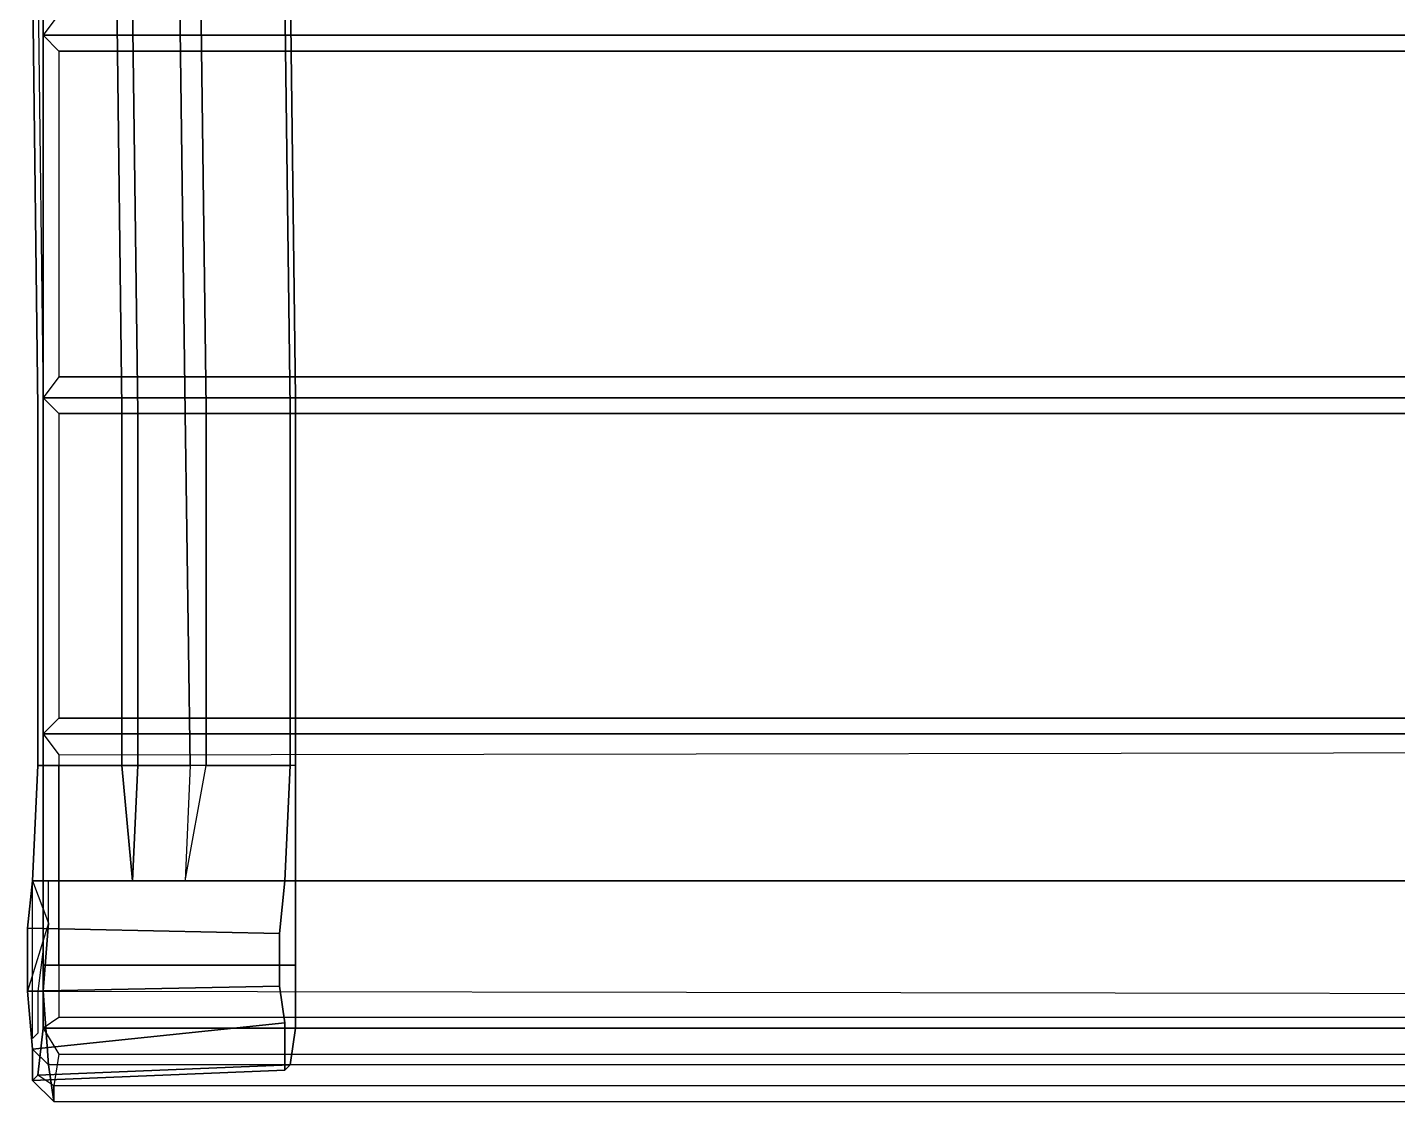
# Model space of a CAD drawing. Extents: x 2173.2 to 2198.9, y 1406.4 to 1430.7.
# Drawn here: x 2175.8 to 2183.95, y 1407.2 to 1413.59 of the extents above; entities that cross this region are included whole.
import ezdxf

# ---------------------------------------------------------------- set-up
doc = ezdxf.new("R2010")
doc.units = 0
doc.layers.add('SEAT', color=5, linetype='Continuous')

msp = doc.modelspace()

# ---------------------------------------------------------------- linework, layer by layer
at = {"layer": 'SEAT'}
for points, invisible_edges in [([(2175.8582, 1411.3249, 17.3125), (2175.8895, 1411.3874, 17.8125), (2175.8895, 1413.8874, 17.5312), (2175.827, 1413.7937, 17.0312)], 5), ([(2175.8895, 1411.3562, 17.5625), (2175.8895, 1411.3874, 17.8125), (2175.8895, 1413.8874, 17.5312), (2175.8582, 1413.8249, 17.2812)], 5), ([(2175.8895, 1411.3874, 17.8125), (2177.3895, 1411.3874, 17.6875), (2177.3582, 1413.8874, 17.4375), (2175.8895, 1413.8874, 17.5312)], 5), ([(2196.327, 1413.8874, 17.5312), (2196.327, 1413.5437, 17.5625), (2175.8895, 1413.5437, 17.5625), (2175.8895, 1413.8874, 17.5312)], 8), ([(2175.8895, 1413.8874, 17.5312), (2175.9832, 1413.8874, 17.625), (2175.9832, 1413.6687, 17.6562), (2175.8895, 1413.5437, 17.5625)], 1), ([(2177.3895, 1411.3874, 17.6875), (2177.3582, 1411.3249, 17.2188), (2177.327, 1413.7937, 16.9375), (2177.3582, 1413.8874, 17.4375)], 5), ([(2175.827, 1413.7937, 17.0312), (2176.327, 1413.7937, 17), (2176.3582, 1411.3249, 17.2812), (2175.8582, 1411.3249, 17.3125)], 5), ([(2176.452, 1411.2937, 16.9688), (2176.3582, 1411.3249, 17.2812), (2176.327, 1413.7937, 17), (2176.4207, 1413.7312, 16.5)], 5), ([(2176.8582, 1411.3249, 17.25), (2176.7332, 1411.2937, 16.9375), (2176.702, 1413.7312, 16.4688), (2176.827, 1413.7937, 16.9688)], 5), ([(2176.827, 1413.7937, 16.9688), (2177.327, 1413.7937, 16.9375), (2177.3582, 1411.3249, 17.2188), (2176.8582, 1411.3249, 17.25)], 5), ([(2176.4207, 1413.7312, 16.5), (2176.702, 1413.7312, 16.4688), (2176.7332, 1411.2937, 16.9375), (2176.452, 1411.2937, 16.9688)], 5), ([(2175.8582, 1409.1999, 17.3125), (2175.8895, 1409.1999, 17.8125), (2175.8895, 1411.3874, 17.8125), (2175.8582, 1411.3249, 17.3125)], 5), ([(2175.8895, 1409.1999, 17.8125), (2177.3895, 1409.1999, 17.7188), (2177.3895, 1411.3874, 17.6875), (2175.8895, 1411.3874, 17.8125)], 5), ([(2175.8895, 1409.1999, 17.8125), (2175.8895, 1411.3874, 17.8125), (2175.8895, 1411.3562, 17.5625), (2175.8895, 1409.1999, 17.5625)], 10), ([(2177.3895, 1409.1999, 17.7188), (2177.3582, 1409.1999, 17.2188), (2177.3582, 1411.3249, 17.2188), (2177.3895, 1411.3874, 17.6875)], 5), ([(2175.8582, 1411.3249, 17.3125), (2176.3582, 1411.3249, 17.2812), (2176.3582, 1409.1999, 17.2812), (2175.8582, 1409.1999, 17.3125)], 1), ([(2176.452, 1409.1999, 17.1875), (2176.3582, 1409.1999, 17.2812), (2176.3582, 1411.3249, 17.2812), (2176.452, 1411.2937, 16.9688)], 5), ([(2176.452, 1411.2937, 16.9688), (2176.7332, 1411.2937, 16.9375), (2176.7645, 1409.1999, 17.1562), (2176.452, 1409.1999, 17.1875)], 1), ([(2176.8582, 1409.1999, 17.25), (2176.7645, 1409.1999, 17.1562), (2176.7332, 1411.2937, 16.9375), (2176.8582, 1411.3249, 17.25)], 5), ([(2176.8582, 1411.3249, 17.25), (2177.3582, 1411.3249, 17.2188), (2177.3582, 1409.1999, 17.2188), (2176.8582, 1409.1999, 17.25)], 1), ([(2175.8895, 1409.1999, 17.8125), (2175.8895, 1409.3874, 17.8125), (2196.2957, 1409.3874, 17.8125), (2196.2957, 1409.1999, 17.8125)], 8), ([(2175.8895, 1409.3874, 17.8125), (2175.9832, 1409.2624, 17.9062), (2175.9832, 1409.1999, 17.9062), (2175.8895, 1409.1999, 17.8125)], 4), ([(2175.9832, 1409.2624, 17.9062), (2175.9832, 1409.1999, 17.9062), (2196.202, 1409.1687, 17.9062), (2196.202, 1409.2937, 17.9062)], 10), ([(2175.8582, 1409.1999, 17.3125), (2175.827, 1407.3249, 16.9688), (2175.8582, 1407.3562, 17.3438), (2175.8895, 1409.1999, 17.8125)], 13), ([(2175.827, 1408.5124, 16.8125), (2175.827, 1407.5124, 16.625), (2175.827, 1407.3249, 16.9688), (2175.8582, 1409.1999, 17.3125)], 5), ([(2175.8895, 1409.1999, 17.8125), (2175.8582, 1407.3562, 17.3438), (2175.8895, 1407.6374, 17.625), (2175.8895, 1408.0124, 17.7188)], 1), ([(2175.8895, 1408.0124, 17.7188), (2175.8895, 1409.1999, 17.8125), (2196.2957, 1409.1999, 17.8125), (2196.2957, 1408.0124, 17.7188)], 10), ([(2175.8895, 1408.1062, 17.5312), (2175.8895, 1408.0124, 17.7188), (2175.8895, 1409.1999, 17.8125), (2175.8895, 1409.1999, 17.5625)], 5), ([(2175.9832, 1409.1999, 17.9062), (2175.8895, 1409.1999, 17.8125), (2175.8895, 1408.0124, 17.7188), (2175.9832, 1408.0124, 17.8125)], 5), ([(2175.9832, 1409.1999, 17.9062), (2175.9832, 1408.0124, 17.8125), (2196.202, 1408.0124, 17.8125), (2196.202, 1409.1687, 17.9062)], 10), ([(2177.327, 1407.3874, 16.875), (2177.3582, 1409.1999, 17.2188), (2177.3895, 1409.1999, 17.7188), (2177.3582, 1407.4187, 17.25)], 7), ([(2177.327, 1408.5124, 16.7188), (2177.3582, 1409.1999, 17.2188), (2177.327, 1407.3874, 16.875), (2177.327, 1407.6687, 16.5625)], 10), ([(2177.3895, 1409.1999, 17.7188), (2177.3895, 1408.0124, 17.5938), (2177.3895, 1407.6374, 17.5312), (2177.3582, 1407.4187, 17.25)], 8), ([(2196.3895, 1408.2312, 16.5312), (2196.3582, 1408.5124, 16.8125), (2175.827, 1408.5124, 16.8125), (2175.7957, 1408.2312, 16.5312)], 8), ([(2175.7957, 1408.2312, 16.5312), (2175.9207, 1408.2624, 16.4375), (2175.9207, 1408.5124, 16.6562), (2175.827, 1408.5124, 16.8125)], 1), ([(2175.7957, 1408.2312, 16.5312), (2175.7957, 1407.8562, 16.4688), (2175.827, 1407.5124, 16.625), (2175.827, 1408.5124, 16.8125)], 4), ([(2175.9207, 1408.2624, 16.4375), (2175.827, 1408.1062, 16.75), (2175.827, 1408.1062, 16.75), (2175.827, 1408.5124, 16.8125)], 1), ([(2196.2645, 1408.5124, 16.6562), (2196.2957, 1408.2624, 16.4375), (2175.9207, 1408.2624, 16.4375), (2175.9207, 1408.5124, 16.6562)], 10), ([(2177.2957, 1408.1999, 16.4688), (2177.327, 1408.5124, 16.7188), (2177.327, 1407.6687, 16.5625), (2177.2957, 1407.8874, 16.4375)], 2), ([(2175.8895, 1407.8562, 16.375), (2175.7957, 1407.8562, 16.4688), (2175.7957, 1408.2312, 16.5312), (2175.9207, 1408.2624, 16.4375)], 5), ([(2175.7957, 1407.8562, 16.4688), (2175.827, 1407.8249, 16.6875), (2175.827, 1408.1062, 16.75), (2175.9207, 1408.2624, 16.4375)], 5), ([(2175.8895, 1407.8562, 16.375), (2175.9207, 1408.2624, 16.4375), (2196.2957, 1408.2624, 16.4375), (2196.2957, 1407.8249, 16.375)], 10), ([(2175.7957, 1408.2312, 16.5312), (2175.7957, 1407.8562, 16.4688), (2196.3895, 1407.8562, 16.4688), (2196.3895, 1408.2312, 16.5312)], 10), ([(2175.8582, 1407.8562, 17.4688), (2175.8895, 1407.6374, 17.625), (2175.8895, 1408.0124, 17.7188), (2175.8895, 1408.1062, 17.5312)], 5), ([(2196.2957, 1408.0124, 17.7188), (2196.2957, 1407.6374, 17.625), (2175.8895, 1407.6374, 17.625), (2175.8895, 1408.0124, 17.7188)], 8), ([(2175.8895, 1408.0124, 17.7188), (2175.9832, 1408.0124, 17.8125), (2175.9832, 1407.6999, 17.75), (2175.8895, 1407.6374, 17.625)], 1), ([(2196.202, 1407.6999, 17.75), (2196.202, 1408.0124, 17.8125), (2175.9832, 1408.0124, 17.8125), (2175.9832, 1407.6999, 17.75)], 10), ([(2175.7957, 1407.8562, 16.4688), (2175.827, 1407.5124, 16.625), (2196.3895, 1407.5124, 16.625), (2196.3895, 1407.8562, 16.4688)], 10), ([(2175.827, 1407.5124, 16.625), (2175.827, 1407.6687, 16.7812), (2175.827, 1407.8249, 16.6875), (2175.7957, 1407.8562, 16.4688)], 5), ([(2175.8895, 1407.6374, 17.625), (2175.8582, 1407.8562, 17.4688), (2175.8582, 1407.6062, 17.2812), (2175.8582, 1407.3562, 17.3438)], 5), ([(2175.827, 1407.3249, 16.9688), (2175.827, 1407.5749, 17), (2175.827, 1407.6687, 16.7812), (2175.827, 1407.5124, 16.625)], 5), ([(2175.8582, 1407.3562, 17.3438), (2175.8582, 1407.6062, 17.2812), (2175.827, 1407.5749, 17), (2175.827, 1407.3249, 16.9688)], 5), ([(2175.8582, 1407.3562, 17.3438), (2175.8895, 1407.6374, 17.625), (2196.2957, 1407.6374, 17.625), (2196.327, 1407.3562, 17.3438)], 8), ([(2175.8895, 1407.6374, 17.625), (2175.9832, 1407.4812, 17.625), (2175.952, 1407.2937, 17.4062), (2175.8582, 1407.3562, 17.3438)], 4), ([(2175.827, 1407.5124, 16.625), (2175.827, 1407.3249, 16.9688), (2196.3582, 1407.3249, 16.9688), (2196.3895, 1407.5124, 16.625)], 10), ([(2175.952, 1407.1999, 16.9688), (2175.827, 1407.3249, 16.9688), (2175.827, 1407.5124, 16.625), (2175.9207, 1407.4187, 16.5625)], 5), ([(2175.9832, 1407.4812, 17.625), (2175.952, 1407.2937, 17.4062), (2196.2332, 1407.2937, 17.4062), (2196.202, 1407.4812, 17.625)], 10), ([(2175.827, 1407.3249, 16.9688), (2175.8582, 1407.3562, 17.3438), (2196.327, 1407.3562, 17.3438), (2196.3582, 1407.3249, 16.9688)], 10), ([(2175.952, 1407.1999, 16.9688), (2175.9207, 1407.4187, 16.5625), (2196.2645, 1407.4187, 16.5625), (2196.2645, 1407.1999, 16.9688)], 10)]:
    msp.add_3dface(points, dxfattribs=dict(at, invisible_edges=invisible_edges))
for points in [[(2175.9832, 1413.6687, 17.6562), (2175.8895, 1413.5437, 17.5625), (2196.327, 1413.5437, 17.5625), (2196.202, 1413.6687, 17.6562)], [(2175.8895, 1411.3874, 17.8125), (2175.8895, 1413.5437, 17.5625), (2196.327, 1413.5437, 17.5625), (2196.2957, 1411.3874, 17.8125)], [(2196.202, 1413.4499, 17.6875), (2196.327, 1413.5437, 17.5625), (2175.8895, 1413.5437, 17.5625), (2175.9832, 1413.4499, 17.6875)], [(2175.8895, 1413.5437, 17.5625), (2175.9832, 1413.4499, 17.6875), (2175.9832, 1411.5124, 17.9062), (2175.8895, 1411.3874, 17.8125)], [(2175.9832, 1413.4499, 17.6875), (2175.9832, 1411.5124, 17.9062), (2196.202, 1411.5124, 17.9062), (2196.202, 1413.4499, 17.6875)], [(2175.9832, 1411.5124, 17.9062), (2175.8895, 1411.3874, 17.8125), (2196.2957, 1411.3874, 17.8125), (2196.202, 1411.5124, 17.9062)], [(2175.8895, 1409.3874, 17.8125), (2175.8895, 1411.3874, 17.8125), (2196.2957, 1411.3874, 17.8125), (2196.2957, 1409.3874, 17.8125)], [(2196.202, 1411.2937, 17.9062), (2196.2957, 1411.3874, 17.8125), (2175.8895, 1411.3874, 17.8125), (2175.9832, 1411.2937, 17.9062)], [(2175.8895, 1411.3874, 17.8125), (2175.9832, 1411.2937, 17.9062), (2175.9832, 1409.4812, 17.9062), (2175.8895, 1409.3874, 17.8125)], [(2175.9832, 1411.2937, 17.9062), (2175.9832, 1409.4812, 17.9062), (2196.202, 1409.4812, 17.9062), (2196.202, 1411.2937, 17.9062)], [(2175.9832, 1409.4812, 17.9062), (2175.8895, 1409.3874, 17.8125), (2196.2957, 1409.3874, 17.8125), (2196.202, 1409.4812, 17.9062)], [(2196.202, 1409.2937, 17.9062), (2196.2957, 1409.3874, 17.8125), (2175.8895, 1409.3874, 17.8125), (2175.9832, 1409.2624, 17.9062)], [(2175.827, 1408.5124, 16.8125), (2175.8582, 1409.1999, 17.3125), (2176.3582, 1409.1999, 17.2812), (2176.4207, 1408.5124, 16.7812)], [(2177.3895, 1409.1999, 17.7188), (2175.8895, 1409.1999, 17.8125), (2175.8895, 1408.0124, 17.7188), (2177.3895, 1408.0124, 17.5938)], [(2176.3582, 1409.1999, 17.2812), (2176.452, 1409.1999, 17.1875), (2176.4207, 1408.5124, 16.7812), (2176.3582, 1409.1999, 17.2812)], [(2176.452, 1409.1999, 17.1875), (2176.7645, 1409.1999, 17.1562), (2176.7332, 1408.5124, 16.75), (2176.4207, 1408.5124, 16.7812)], [(2177.327, 1408.5124, 16.7188), (2176.7332, 1408.5124, 16.75), (2176.8582, 1409.1999, 17.25), (2177.3582, 1409.1999, 17.2188)], [(2176.7332, 1408.5124, 16.75), (2176.8582, 1409.1999, 17.25), (2176.7645, 1409.1999, 17.1562), (2176.7332, 1408.5124, 16.75)], [(2177.2957, 1408.1999, 16.4688), (2175.7957, 1408.2312, 16.5312), (2175.827, 1408.5124, 16.8125), (2177.327, 1408.5124, 16.7188)], [(2175.9207, 1408.5124, 16.6562), (2175.827, 1408.5124, 16.8125), (2196.3582, 1408.5124, 16.8125), (2196.2645, 1408.5124, 16.6562)], [(2177.2957, 1407.8874, 16.4375), (2175.7957, 1407.8562, 16.4688), (2175.7957, 1408.2312, 16.5312), (2177.2957, 1408.1999, 16.4688)], [(2177.3895, 1408.0124, 17.5938), (2175.8895, 1408.0124, 17.7188), (2175.8895, 1407.6374, 17.625), (2177.3895, 1407.6374, 17.5312)], [(2177.327, 1407.6687, 16.5625), (2175.827, 1407.5124, 16.625), (2175.7957, 1407.8562, 16.4688), (2177.2957, 1407.8874, 16.4375)], [(2175.9207, 1407.4187, 16.5625), (2175.827, 1407.5124, 16.625), (2175.7957, 1407.8562, 16.4688), (2175.8895, 1407.8562, 16.375)], [(2175.9207, 1407.4187, 16.5625), (2175.8895, 1407.8562, 16.375), (2196.2957, 1407.8249, 16.375), (2196.2645, 1407.4187, 16.5625)], [(2177.327, 1407.3874, 16.875), (2175.827, 1407.3249, 16.9688), (2175.827, 1407.5124, 16.625), (2177.327, 1407.6687, 16.5625)], [(2175.9832, 1407.6999, 17.75), (2175.8895, 1407.6374, 17.625), (2196.2957, 1407.6374, 17.625), (2196.202, 1407.6999, 17.75)], [(2177.3895, 1407.6374, 17.5312), (2175.8895, 1407.6374, 17.625), (2175.8582, 1407.3562, 17.3438), (2177.3582, 1407.4187, 17.25)], [(2196.202, 1407.4812, 17.625), (2196.2957, 1407.6374, 17.625), (2175.8895, 1407.6374, 17.625), (2175.9832, 1407.4812, 17.625)], [(2177.3582, 1407.4187, 17.25), (2175.8582, 1407.3562, 17.3438), (2175.827, 1407.3249, 16.9688), (2177.327, 1407.3874, 16.875)], [(2175.952, 1407.2937, 17.4062), (2175.8582, 1407.3562, 17.3438), (2175.827, 1407.3249, 16.9688), (2175.952, 1407.1999, 16.9688)], [(2175.952, 1407.2937, 17.4062), (2175.952, 1407.1999, 16.9688), (2196.2645, 1407.1999, 16.9688), (2196.2332, 1407.2937, 17.4062)]]:
    msp.add_3dface(points, dxfattribs=at)

doc.saveas('drawing.dxf')
